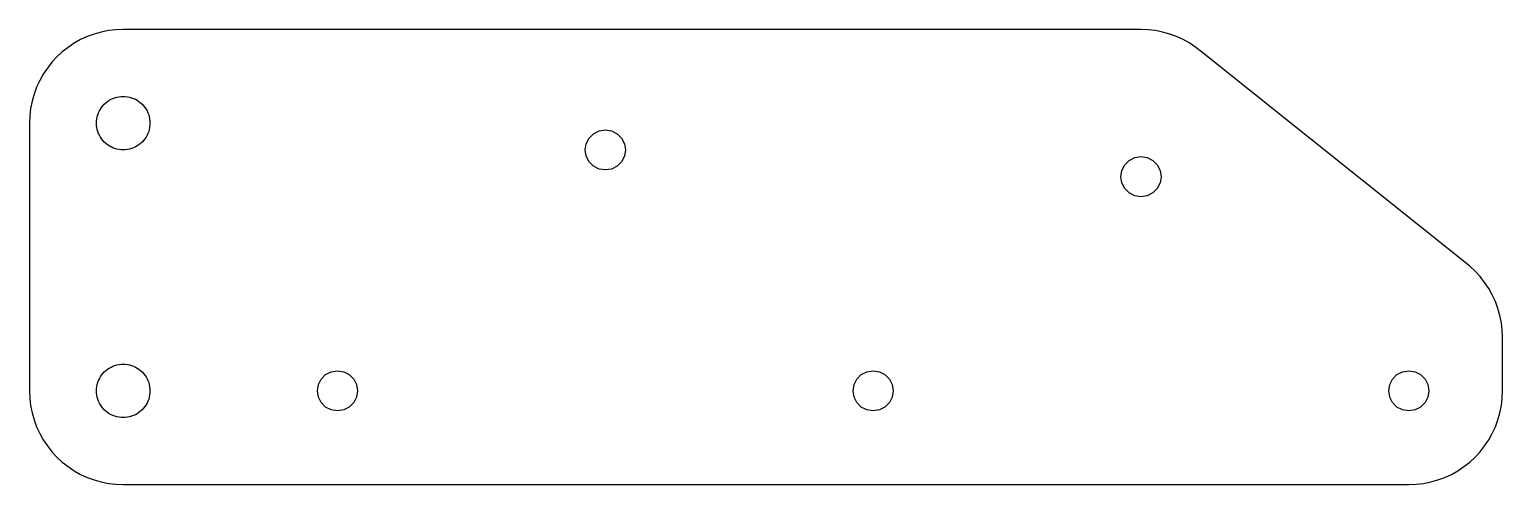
# Model space of a CAD drawing. Header units: metres. Extents: x 0 to 110, y 0 to 34.
import ezdxf

# ---------------------------------------------------------------- set-up
doc = ezdxf.new("R2010")
doc.units = ezdxf.units.M

msp = doc.modelspace()

# ---------------------------------------------------------------- linework, layer by layer
for p, q in [((3.82207, 33.237), (3.3425, 32.9685)), ((4.32121, 33.4671), (3.82207, 33.237)), ((4.83687, 33.6574), (4.32121, 33.4671)), ((5.36588, 33.8066), (4.83687, 33.6574)), ((5.90495, 33.9138), (5.36588, 33.8066)), ((6.45078, 33.9784), (5.90495, 33.9138)), ((7, 34), (6.45078, 33.9784)), ((82.9844, 34), (7, 34)), ((83.5336, 33.9784), (82.9844, 34)), ((84.0794, 33.9138), (83.5336, 33.9784)), ((84.6185, 33.8066), (84.0794, 33.9138)), ((85.1475, 33.6574), (84.6185, 33.8066)), ((85.6632, 33.4671), (85.1475, 33.6574)), ((86.1623, 33.237), (85.6632, 33.4671)), ((86.6419, 32.9685), (86.1623, 33.237)), ((2.05025, 31.9497), (1.67715, 31.5461)), ((2.45386, 32.3228), (2.05025, 31.9497)), ((2.8855, 32.6631), (2.45386, 32.3228)), ((3.3425, 32.9685), (2.8855, 32.6631)), ((87.0989, 32.6631), (86.6419, 32.9685)), ((87.5305, 32.3228), (87.0989, 32.6631)), ((107.546, 16.3103), (87.5305, 32.3228)), ((1.33687, 31.1145), (1.03151, 30.6575)), ((1.67715, 31.5461), (1.33687, 31.1145)), ((0.762955, 30.1779), (0.532837, 29.6788)), ((1.03151, 30.6575), (0.762955, 30.1779)), ((0.193405, 28.6341), (0.086182, 28.095)), ((0.34259, 29.1631), (0.193405, 28.6341)), ((0.532837, 29.6788), (0.34259, 29.1631)), ((5.7011, 28.5208), (5.82442, 28.618)), ((5.82442, 28.618), (5.955, 28.7053)), ((5.955, 28.7053), (6.09201, 28.782)), ((6.09201, 28.782), (6.23462, 28.8477)), ((6.23462, 28.8477), (6.38196, 28.9021)), ((6.38196, 28.9021), (6.5331, 28.9447)), ((6.5331, 28.9447), (6.68712, 28.9754)), ((6.68712, 28.9754), (6.84308, 28.9938)), ((6.84308, 28.9938), (7, 29)), ((7, 29), (7.15691, 28.9938)), ((7.15691, 28.9938), (7.31287, 28.9754)), ((7.31287, 28.9754), (7.46689, 28.9447)), ((7.46689, 28.9447), (7.61803, 28.9021)), ((7.61803, 28.9021), (7.76537, 28.8477)), ((7.76537, 28.8477), (7.90797, 28.782)), ((7.90797, 28.782), (8.04498, 28.7053)), ((8.04498, 28.7053), (8.17557, 28.618)), ((8.17557, 28.618), (8.29889, 28.5208)), ((0.021576, 27.5492), (0, 27)), ((0.086182, 28.095), (0.021576, 27.5492)), ((5.05525, 27.4669), (5.09789, 27.618)), ((5.09789, 27.618), (5.15224, 27.7654)), ((5.15224, 27.7654), (5.21797, 27.908)), ((5.21797, 27.908), (5.29471, 28.045)), ((5.29471, 28.045), (5.38196, 28.1756)), ((5.38196, 28.1756), (5.47919, 28.2989)), ((5.47919, 28.2989), (5.58578, 28.4142)), ((5.58578, 28.4142), (5.7011, 28.5208)), ((8.29889, 28.5208), (8.4142, 28.4142)), ((8.4142, 28.4142), (8.5208, 28.2989)), ((8.5208, 28.2989), (8.61803, 28.1756)), ((8.61803, 28.1756), (8.70528, 28.045)), ((8.70528, 28.045), (8.78201, 27.908)), ((8.78201, 27.908), (8.84775, 27.7654)), ((8.84775, 27.7654), (8.9021, 27.618)), ((8.9021, 27.618), (8.94473, 27.4669)), ((0, 27), (0, 7)), ((5, 27), (5.00616, 27.1569)), ((5.00616, 26.8431), (5, 27)), ((5.00616, 27.1569), (5.02461, 27.3129)), ((5.02461, 26.6871), (5.00616, 26.8431)), ((5.02461, 27.3129), (5.05525, 27.4669)), ((5.05525, 26.5331), (5.02461, 26.6871)), ((5.09789, 26.382), (5.05525, 26.5331)), ((8.94473, 26.5331), (8.9021, 26.382)), ((8.94473, 27.4669), (8.97537, 27.3129)), ((8.97537, 26.6871), (8.94473, 26.5331)), ((8.97537, 27.3129), (8.99382, 27.1569)), ((8.99382, 26.8431), (8.97537, 26.6871)), ((8.99382, 27.1569), (9, 27)), ((9, 27), (8.99382, 26.8431)), ((42.1183, 26.2135), (42.5365, 26.4266)), ((42.5365, 26.4266), (43, 26.5)), ((43, 26.5), (43.4635, 26.4266)), ((43.4635, 26.4266), (43.8817, 26.2135)), ((5.15224, 26.2346), (5.09789, 26.382)), ((5.21797, 26.092), (5.15224, 26.2346)), ((5.29471, 25.955), (5.21797, 26.092)), ((5.38196, 25.8244), (5.29471, 25.955)), ((5.47919, 25.7011), (5.38196, 25.8244)), ((5.58578, 25.5858), (5.47919, 25.7011)), ((5.7011, 25.4792), (5.58578, 25.5858)), ((5.82442, 25.382), (5.7011, 25.4792)), ((5.955, 25.2947), (5.82442, 25.382)), ((8.17557, 25.382), (8.04498, 25.2947)), ((8.29889, 25.4792), (8.17557, 25.382)), ((8.4142, 25.5858), (8.29889, 25.4792)), ((8.5208, 25.7011), (8.4142, 25.5858)), ((8.61803, 25.8244), (8.5208, 25.7011)), ((8.70528, 25.955), (8.61803, 25.8244)), ((8.78201, 26.092), (8.70528, 25.955)), ((8.84775, 26.2346), (8.78201, 26.092)), ((8.9021, 26.382), (8.84775, 26.2346)), ((41.5, 25), (41.5734, 25.4635)), ((41.5734, 25.4635), (41.7865, 25.8817)), ((41.7865, 25.8817), (42.1183, 26.2135)), ((43.8817, 26.2135), (44.2135, 25.8817)), ((44.2135, 25.8817), (44.4266, 25.4635)), ((44.4266, 25.4635), (44.5, 25)), ((6.09201, 25.218), (5.955, 25.2947)), ((6.23462, 25.1522), (6.09201, 25.218)), ((6.38196, 25.0979), (6.23462, 25.1522)), ((6.5331, 25.0553), (6.38196, 25.0979)), ((6.68712, 25.0246), (6.5331, 25.0553)), ((6.84308, 25.0062), (6.68712, 25.0246)), ((7, 25), (6.84308, 25.0062)), ((7.15691, 25.0062), (7, 25)), ((7.31287, 25.0246), (7.15691, 25.0062)), ((7.46689, 25.0553), (7.31287, 25.0246)), ((7.61803, 25.0979), (7.46689, 25.0553)), ((7.76537, 25.1522), (7.61803, 25.0979)), ((7.90797, 25.218), (7.76537, 25.1522)), ((8.04498, 25.2947), (7.90797, 25.218)), ((41.5734, 24.5365), (41.5, 25)), ((41.7865, 24.1183), (41.5734, 24.5365)), ((44.4266, 24.5365), (44.2135, 24.1183)), ((44.5, 25), (44.4266, 24.5365)), ((81.7865, 23.8817), (82.1183, 24.2135)), ((82.1183, 24.2135), (82.5365, 24.4266)), ((82.5365, 24.4266), (83, 24.5)), ((83, 24.5), (83.4635, 24.4266)), ((83.4635, 24.4266), (83.8817, 24.2135)), ((83.8817, 24.2135), (84.2135, 23.8817)), ((42.1183, 23.7865), (41.7865, 24.1183)), ((42.5365, 23.5734), (42.1183, 23.7865)), ((43, 23.5), (42.5365, 23.5734)), ((43.4635, 23.5734), (43, 23.5)), ((43.8817, 23.7865), (43.4635, 23.5734)), ((44.2135, 24.1183), (43.8817, 23.7865)), ((81.5, 23), (81.5734, 23.4635)), ((81.5734, 23.4635), (81.7865, 23.8817)), ((84.2135, 23.8817), (84.4266, 23.4635)), ((84.4266, 23.4635), (84.5, 23)), ((81.5734, 22.5365), (81.5, 23)), ((81.7865, 22.1183), (81.5734, 22.5365)), ((82.1183, 21.7865), (81.7865, 22.1183)), ((84.2135, 22.1183), (83.8817, 21.7865)), ((84.4266, 22.5365), (84.2135, 22.1183)), ((84.5, 23), (84.4266, 22.5365)), ((82.5365, 21.5734), (82.1183, 21.7865)), ((83, 21.5), (82.5365, 21.5734)), ((83.4635, 21.5734), (83, 21.5)), ((83.8817, 21.7865), (83.4635, 21.5734)), ((107.95, 15.9372), (107.546, 16.3103)), ((108.323, 15.5336), (107.95, 15.9372)), ((108.663, 15.102), (108.323, 15.5336)), ((108.968, 14.645), (108.663, 15.102)), ((109.237, 14.1654), (108.968, 14.645)), ((109.467, 13.6663), (109.237, 14.1654)), ((109.657, 13.1506), (109.467, 13.6663)), ((109.807, 12.6216), (109.657, 13.1506)), ((109.914, 12.0825), (109.807, 12.6216)), ((109.978, 11.5367), (109.914, 12.0825)), ((110, 10.9875), (109.978, 11.5367)), ((110, 7), (110, 10.9875)), ((6.09201, 8.78201), (6.23462, 8.84775)), ((6.23462, 8.84775), (6.38196, 8.9021)), ((6.38196, 8.9021), (6.5331, 8.94473)), ((6.5331, 8.94473), (6.68712, 8.97537)), ((6.68712, 8.97537), (6.84308, 8.99382)), ((6.84308, 8.99382), (7, 9)), ((7, 9), (7.15691, 8.99382)), ((7.15691, 8.99382), (7.31287, 8.97537)), ((7.31287, 8.97537), (7.46689, 8.94473)), ((7.46689, 8.94473), (7.61803, 8.9021)), ((7.61803, 8.9021), (7.76537, 8.84775)), ((7.76537, 8.84775), (7.90797, 8.78201)), ((5.09789, 7.61803), (5.15224, 7.76537)), ((5.15224, 7.76537), (5.21797, 7.90797)), ((5.21797, 7.90797), (5.29471, 8.04498)), ((5.29471, 8.04498), (5.38196, 8.17557)), ((5.38196, 8.17557), (5.47919, 8.29889)), ((5.47919, 8.29889), (5.58578, 8.4142)), ((5.58578, 8.4142), (5.7011, 8.5208)), ((5.7011, 8.5208), (5.82442, 8.61803)), ((5.82442, 8.61803), (5.955, 8.70528)), ((5.955, 8.70528), (6.09201, 8.78201)), ((7.90797, 8.78201), (8.04498, 8.70528)), ((8.04498, 8.70528), (8.17557, 8.61803)), ((8.17557, 8.61803), (8.29889, 8.5208)), ((8.29889, 8.5208), (8.4142, 8.4142)), ((8.4142, 8.4142), (8.5208, 8.29889)), ((8.5208, 8.29889), (8.61803, 8.17557)), ((8.61803, 8.17557), (8.70528, 8.04498)), ((8.70528, 8.04498), (8.78201, 7.90797)), ((8.78201, 7.90797), (8.84775, 7.76537)), ((8.84775, 7.76537), (8.9021, 7.61803)), ((21.5734, 7.46352), (21.7865, 7.88167)), ((21.7865, 7.88167), (22.1183, 8.21352)), ((22.1183, 8.21352), (22.5365, 8.42657)), ((22.5365, 8.42657), (23, 8.5)), ((23, 8.5), (23.4635, 8.42657)), ((23.4635, 8.42657), (23.8817, 8.21352)), ((23.8817, 8.21352), (24.2135, 7.88167)), ((24.2135, 7.88167), (24.4266, 7.46352)), ((61.5734, 7.46352), (61.7865, 7.88167)), ((61.7865, 7.88167), (62.1183, 8.21352)), ((62.1183, 8.21352), (62.5365, 8.42657)), ((62.5365, 8.42657), (63, 8.5)), ((63, 8.5), (63.4635, 8.42657)), ((63.4635, 8.42657), (63.8817, 8.21352)), ((63.8817, 8.21352), (64.2135, 7.88167)), ((64.2135, 7.88167), (64.4266, 7.46352)), ((101.573, 7.46352), (101.786, 7.88167)), ((101.786, 7.88167), (102.118, 8.21352)), ((102.118, 8.21352), (102.536, 8.42657)), ((102.536, 8.42657), (103, 8.5)), ((103, 8.5), (103.464, 8.42657)), ((103.464, 8.42657), (103.882, 8.21352)), ((103.882, 8.21352), (104.214, 7.88167)), ((104.214, 7.88167), (104.427, 7.46352)), ((0, 7), (0.021576, 6.45078)), ((5, 7), (5.00616, 7.15691)), ((5.00616, 6.84308), (5, 7)), ((5.00616, 7.15691), (5.02461, 7.31287)), ((5.02461, 6.68712), (5.00616, 6.84308)), ((5.02461, 7.31287), (5.05525, 7.46689)), ((5.05525, 6.5331), (5.02461, 6.68712)), ((5.05525, 7.46689), (5.09789, 7.61803)), ((8.9021, 7.61803), (8.94473, 7.46689)), ((8.94473, 7.46689), (8.97537, 7.31287)), ((8.97537, 6.68712), (8.94473, 6.5331)), ((8.97537, 7.31287), (8.99382, 7.15691)), ((8.99382, 6.84308), (8.97537, 6.68712)), ((8.99382, 7.15691), (9, 7)), ((9, 7), (8.99382, 6.84308)), ((21.5, 7), (21.5734, 7.46352)), ((21.5734, 6.53647), (21.5, 7)), ((24.4266, 7.46352), (24.5, 7)), ((24.5, 7), (24.4266, 6.53647)), ((61.5, 7), (61.5734, 7.46352)), ((61.5734, 6.53647), (61.5, 7)), ((64.4266, 7.46352), (64.5, 7)), ((64.5, 7), (64.4266, 6.53647)), ((101.5, 7), (101.573, 7.46352)), ((101.573, 6.53647), (101.5, 7)), ((104.427, 7.46352), (104.5, 7)), ((104.5, 7), (104.427, 6.53647)), ((109.978, 6.45078), (110, 7)), ((0.021576, 6.45078), (0.086182, 5.90495)), ((0.086182, 5.90495), (0.193405, 5.36588)), ((5.09789, 6.38196), (5.05525, 6.5331)), ((5.15224, 6.23462), (5.09789, 6.38196)), ((5.21797, 6.09201), (5.15224, 6.23462)), ((5.29471, 5.955), (5.21797, 6.09201)), ((5.38196, 5.82442), (5.29471, 5.955)), ((5.47919, 5.7011), (5.38196, 5.82442)), ((5.58578, 5.58578), (5.47919, 5.7011)), ((5.7011, 5.47919), (5.58578, 5.58578)), ((8.4142, 5.58578), (8.29889, 5.47919)), ((8.5208, 5.7011), (8.4142, 5.58578)), ((8.61803, 5.82442), (8.5208, 5.7011)), ((8.70528, 5.955), (8.61803, 5.82442)), ((8.78201, 6.09201), (8.70528, 5.955)), ((8.84775, 6.23462), (8.78201, 6.09201)), ((8.9021, 6.38196), (8.84775, 6.23462)), ((8.94473, 6.5331), (8.9021, 6.38196)), ((21.7865, 6.11832), (21.5734, 6.53647)), ((22.1183, 5.78647), (21.7865, 6.11832)), ((22.5365, 5.57341), (22.1183, 5.78647)), ((23, 5.5), (22.5365, 5.57341)), ((23.4635, 5.57341), (23, 5.5)), ((23.8817, 5.78647), (23.4635, 5.57341)), ((24.2135, 6.11832), (23.8817, 5.78647)), ((24.4266, 6.53647), (24.2135, 6.11832)), ((61.7865, 6.11832), (61.5734, 6.53647)), ((62.1183, 5.78647), (61.7865, 6.11832)), ((62.5365, 5.57341), (62.1183, 5.78647)), ((63, 5.5), (62.5365, 5.57341)), ((63.4635, 5.57341), (63, 5.5)), ((63.8817, 5.78647), (63.4635, 5.57341)), ((64.2135, 6.11832), (63.8817, 5.78647)), ((64.4266, 6.53647), (64.2135, 6.11832)), ((101.786, 6.11832), (101.573, 6.53647)), ((102.118, 5.78647), (101.786, 6.11832)), ((102.536, 5.57341), (102.118, 5.78647)), ((103, 5.5), (102.536, 5.57341)), ((103.464, 5.57341), (103, 5.5)), ((103.882, 5.78647), (103.464, 5.57341)), ((104.214, 6.11832), (103.882, 5.78647)), ((104.427, 6.53647), (104.214, 6.11832)), ((109.807, 5.36588), (109.914, 5.90495)), ((109.914, 5.90495), (109.978, 6.45078)), ((0.193405, 5.36588), (0.34259, 4.83687)), ((0.34259, 4.83687), (0.532837, 4.32121)), ((5.82442, 5.38196), (5.7011, 5.47919)), ((5.955, 5.29471), (5.82442, 5.38196)), ((6.09201, 5.21797), (5.955, 5.29471)), ((6.23462, 5.15224), (6.09201, 5.21797)), ((6.38196, 5.09789), (6.23462, 5.15224)), ((6.5331, 5.05525), (6.38196, 5.09789)), ((6.68712, 5.02461), (6.5331, 5.05525)), ((6.84308, 5.00616), (6.68712, 5.02461)), ((7, 5), (6.84308, 5.00616)), ((7.15691, 5.00616), (7, 5)), ((7.31287, 5.02461), (7.15691, 5.00616)), ((7.46689, 5.05525), (7.31287, 5.02461)), ((7.61803, 5.09789), (7.46689, 5.05525)), ((7.76537, 5.15224), (7.61803, 5.09789)), ((7.90797, 5.21797), (7.76537, 5.15224)), ((8.04498, 5.29471), (7.90797, 5.21797)), ((8.17557, 5.38196), (8.04498, 5.29471)), ((8.29889, 5.47919), (8.17557, 5.38196)), ((109.467, 4.32121), (109.657, 4.83687)), ((109.657, 4.83687), (109.807, 5.36588)), ((0.532837, 4.32121), (0.762955, 3.82207)), ((0.762955, 3.82207), (1.03151, 3.3425)), ((1.03151, 3.3425), (1.33687, 2.8855)), ((108.663, 2.8855), (108.968, 3.3425)), ((108.968, 3.3425), (109.237, 3.82207)), ((109.237, 3.82207), (109.467, 4.32121)), ((1.33687, 2.8855), (1.67715, 2.45386)), ((1.67715, 2.45386), (2.05025, 2.05025)), ((107.95, 2.05025), (108.323, 2.45386)), ((108.323, 2.45386), (108.663, 2.8855)), ((2.05025, 2.05025), (2.45386, 1.67715)), ((2.45386, 1.67715), (2.8855, 1.33687)), ((2.8855, 1.33687), (3.3425, 1.03151)), ((106.657, 1.03151), (107.114, 1.33687)), ((107.114, 1.33687), (107.546, 1.67715)), ((107.546, 1.67715), (107.95, 2.05025)), ((3.3425, 1.03151), (3.82207, 0.762955)), ((3.82207, 0.762955), (4.32121, 0.532837)), ((4.32121, 0.532837), (4.83687, 0.34259)), ((4.83687, 0.34259), (5.36588, 0.193405)), ((5.36588, 0.193405), (5.90495, 0.086182)), ((5.90495, 0.086182), (6.45078, 0.021576)), ((6.45078, 0.021576), (7, 0)), ((7, 0), (103, 0)), ((103, 0), (103.549, 0.021576)), ((103.549, 0.021576), (104.095, 0.086182)), ((104.095, 0.086182), (104.634, 0.193405)), ((104.634, 0.193405), (105.163, 0.34259)), ((105.163, 0.34259), (105.679, 0.532837)), ((105.679, 0.532837), (106.178, 0.762955)), ((106.178, 0.762955), (106.657, 1.03151))]:
    msp.add_line(p, q)

doc.saveas('drawing.dxf')
